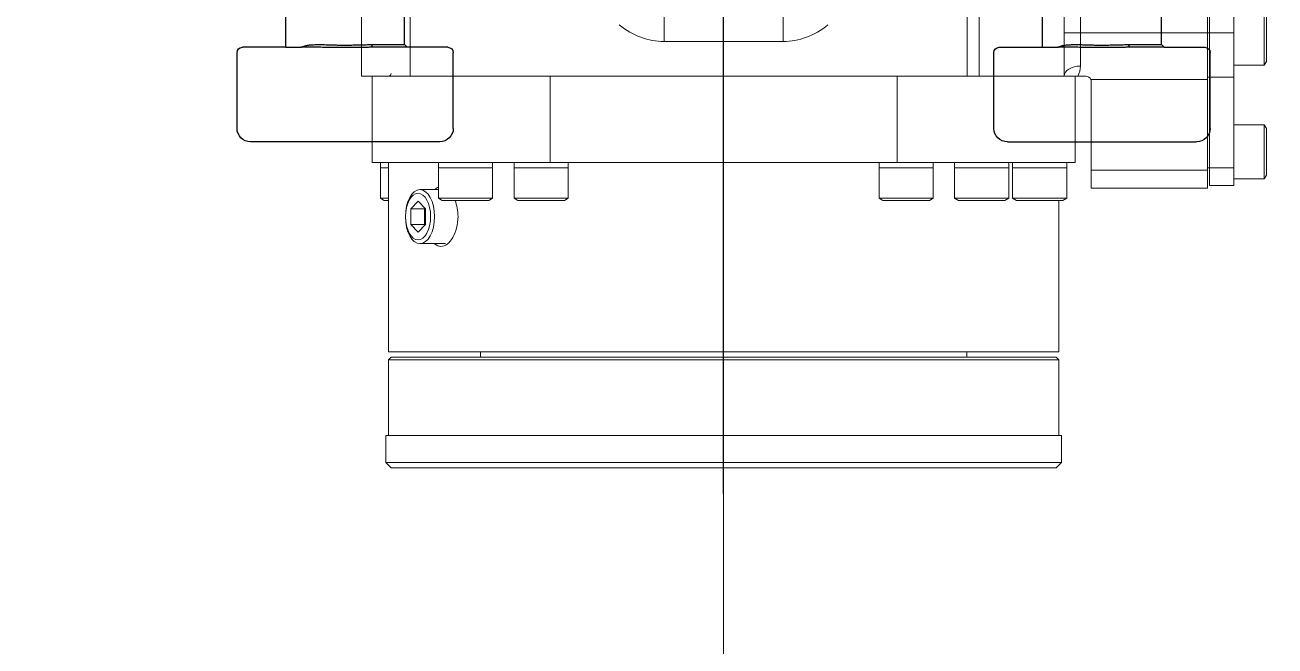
# Model space of a CAD drawing. Header units: millimetres. Extents: x 10462777 to 22643323, y 453826 to 1389191.
# Drawn here: x 11299978.7 to 11300209.9, y 582901.2 to 583016 of the extents above; entities that cross this region are included whole.
import ezdxf

# ---------------------------------------------------------------- set-up
doc = ezdxf.new("R2010")
doc.units = ezdxf.units.MM
doc.header["$LTSCALE"] = 200
doc.header["$MEASUREMENT"] = 0
for name, pattern in [('CENTER', [2, 1.25, -0.25, 0.25, -0.25]), ('CENTER2', [1.125, 0.75, -0.125, 0.125, -0.125]), ('PHANTOM', [2.5, 1.25, -0.25, 0.25, -0.25, 0.25, -0.25])]:
    doc.linetypes.add(name, pattern=pattern)
doc.layers.get('0').update_dxf_attribs({"linetype": 'CONTINUOUS'})
for name, color, linetype in [('1', 1, 'CENTER'), ('2', 2, 'CONTINUOUS'), ('DV1_DEFAULT', 7, 'CONTINUOUS')]:
    doc.layers.add(name, color=color, linetype=linetype)
doc.layers.add('LAYOUT', color=8, linetype='CONTINUOUS', lineweight=25)

# ---------------------------------------------------------------- blocks, each defined once
blk = doc.blocks.new('r710ic')
at = {"layer": 'DV1_DEFAULT', "color": 7, "linetype": 'Continuous', "lineweight": 0}
for p, q in [((273307.18, 104333.03), (273298.56, 104333.03)), ((273307.87, 104332.63), (273307.18, 104333.03)), ((273319.56, 104333.03), (273318.87, 104332.63)), ((273328.18, 104333.03), (273319.56, 104333.03)), ((273328.87, 104332.63), (273328.18, 104333.03)), ((273297.87, 104332.63), (273307.87, 104332.63)), ((273297.87, 104332.63), (273307.87, 104332.63)), ((273307.87, 104327.03), (273307.87, 104332.63)), ((273318.87, 104332.63), (273318.87, 104327.03)), ((273318.87, 104332.63), (273328.87, 104332.63)), ((273328.87, 104327.03), (273328.87, 104332.63)), ((273301.87, 104327.03), (273181.87, 104327.03)), ((273301.87, 104327.03), (273301.87, 104322.53)), ((273310.1, 104327.03), (273301.87, 104327.03)), ((273310.1, 104327.03), (273310.1, 104322.53)), ((273326.84, 104327.03), (273310.1, 104327.03)), ((273326.84, 104327.03), (273326.84, 104322.53)), ((273326.84, 104327.03), (273330.12, 104327.03)), ((273330.12, 104322.53), (273330.12, 104327.03)), ((273301.87, 104322.53), (273181.87, 104322.53)), ((273301.87, 104322.53), (273181.87, 104322.53)), ((273301.87, 104322.13), (273181.87, 104322.13)), ((273310.1, 104322.53), (273301.87, 104322.53)), ((273310.1, 104322.53), (273301.87, 104322.53)), ((273301.87, 104322.53), (273301.87, 104322.13)), ((273301.87, 104298.63), (273301.87, 104322.13)), ((273310.53, 104322.13), (273301.87, 104322.13)), ((273326.84, 104322.53), (273310.1, 104322.53)), ((273326.84, 104322.53), (273310.1, 104322.53)), ((273310.1, 104322.53), (273310.1, 104322.13)), ((273310.53, 104300.57), (273310.53, 104322.13)), ((273327.27, 104322.13), (273310.53, 104322.13)), ((273326.84, 104322.53), (273330.12, 104322.53)), ((273326.84, 104322.53), (273330.12, 104322.53)), ((273326.84, 104322.53), (273326.84, 104322.13)), ((273327.27, 104300.63), (273327.27, 104322.13)), ((273327.27, 104322.13), (273330.62, 104322.13)), ((273330.62, 104300.63), (273330.62, 104322.13)), ((273310.87, 104300.63), (273327.27, 104300.63)), ((273330.62, 104300.63), (273327.27, 104300.63)), ((273292.37, 104298.63), (273301.87, 104298.63)), ((273301.87, 104298.63), (273308.02, 104298.63)), ((273301.87, 104298.63), (273301.87, 104295.63)), ((273309.87, 104298.13), (273309.87, 104299.63)), ((273309.87, 104295.63), (273309.87, 104298.13)), ((273325.87, 104297.63), (273309.87, 104297.63)), ((273325.87, 104297.63), (273325.87, 104264.74)), ((273326.87, 104296.09), (273325.87, 104296.09)), ((273325.87, 104295.42), (273325.87, 104296.09)), ((273326.87, 104286.09), (273326.87, 104296.09)), ((273326.87, 104296.09), (273326.87, 104286.09)), ((273332.47, 104296.09), (273326.87, 104296.09)), ((273332.87, 104295.39), (273332.47, 104296.09)), ((273332.47, 104296.09), (273332.47, 104286.09)), ((273332.47, 104296.09), (273332.47, 104294.63)), ((273292.37, 104295.63), (273309.87, 104295.63)), ((273309.87, 104279.92), (273309.87, 104295.63)), ((273332.87, 104286.78), (273332.87, 104295.39)), ((273360.87, 104294.63), (273332.87, 104294.63)), ((273360.87, 104170.63), (273360.87, 104294.63)), ((273362.37, 104294.63), (273361.87, 104294.13)), ((273361.87, 104294.13), (273361.87, 104171.13)), ((273376.37, 104294.63), (273362.37, 104294.63)), ((273362.37, 104170.63), (273362.37, 104294.63)), ((273376.37, 104170.13), (273376.37, 104295.13)), ((273381.37, 104295.13), (273376.37, 104295.13)), ((273381.37, 104295.13), (273381.37, 104170.13)), ((273382.37, 104294.13), (273381.37, 104295.13)), ((273382.37, 104171.13), (273382.37, 104294.13)), ((273332.47, 104286.09), (273332.87, 104286.78)), ((273325.87, 104286.09), (273326.87, 104286.09)), ((273326.87, 104285.36), (273325.87, 104285.36)), ((273326.87, 104286.09), (273332.47, 104286.09)), ((273326.87, 104275.36), (273326.87, 104285.36)), ((273332.47, 104285.36), (273326.87, 104285.36)), ((273326.87, 104285.36), (273326.87, 104275.36)), ((273332.87, 104284.67), (273332.47, 104285.36)), ((273332.47, 104285.36), (273332.47, 104275.36)), ((273332.87, 104276.05), (273332.87, 104284.67)), ((273293.3, 104279.92), (273309.87, 104279.92)), ((273309.87, 104279.92), (273309.87, 104277.68)), ((273309.87, 104277.68), (273295.7, 104277.68)), ((273309.87, 104174.63), (273309.87, 104277.68)), ((273361.87, 104277.63), (273360.87, 104277.63)), ((273325.87, 104275.36), (273326.87, 104275.36)), ((273326.87, 104275.36), (273332.47, 104275.36)), ((273332.47, 104275.36), (273332.87, 104276.05)), ((273326.87, 104271.38), (273325.87, 104271.38)), ((273326.87, 104271.38), (273326.87, 104261.38)), ((273332.47, 104271.38), (273326.87, 104271.38)), ((273326.87, 104271.38), (273326.87, 104261.38)), ((273332.87, 104270.69), (273332.47, 104271.38)), ((273332.47, 104271.38), (273332.47, 104261.38)), ((273332.87, 104262.07), (273332.87, 104270.69)), ((273325.87, 104268.88), (273325.87, 104264.74)), ((273309.87, 104264.74), (273325.87, 104264.74)), ((273325.87, 104264.74), (273325.87, 104200.52)), ((273325.87, 104261.38), (273326.87, 104261.38)), ((273326.87, 104261.38), (273332.47, 104261.38)), ((273332.47, 104261.38), (273332.87, 104262.07)), ((273289.37, 104243.63), (273303.47, 104243.63)), ((273303.47, 104243.63), (273303.47, 104221.63)), ((273289.37, 104221.63), (273303.47, 104221.63)), ((273326.87, 104203.88), (273325.87, 104203.88)), ((273326.87, 104203.88), (273326.87, 104193.88)), ((273326.87, 104203.88), (273326.87, 104193.88)), ((273332.47, 104203.88), (273326.87, 104203.88)), ((273332.87, 104203.19), (273332.47, 104203.88)), ((273332.47, 104203.88), (273332.47, 104193.88)), ((273332.87, 104194.57), (273332.87, 104203.19)), ((273325.87, 104200.52), (273309.87, 104200.52)), ((273325.87, 104200.52), (273325.87, 104167.63)), ((273325.87, 104200.52), (273325.87, 104196.38)), ((273332.47, 104193.88), (273332.87, 104194.57)), ((273325.87, 104193.88), (273326.87, 104193.88)), ((273326.87, 104193.88), (273332.47, 104193.88)), ((273326.87, 104189.9), (273325.87, 104189.9)), ((273326.87, 104189.9), (273326.87, 104179.9)), ((273332.47, 104189.9), (273326.87, 104189.9)), ((273326.87, 104189.9), (273326.87, 104179.9)), ((273332.87, 104189.21), (273332.47, 104189.9)), ((273332.47, 104189.9), (273332.47, 104179.9)), ((273332.87, 104180.59), (273332.87, 104189.21)), ((273360.87, 104187.63), (273361.87, 104187.63)), ((273332.47, 104179.9), (273332.87, 104180.59)), ((273340.87, 104176.46), (273340.87, 104181.18)), ((273325.87, 104179.9), (273326.87, 104179.9)), ((273326.87, 104179.9), (273332.47, 104179.9)), ((273330.87, 104179.9), (273330.87, 104176.46)), ((273334.42, 104177.46), (273332.98, 104176.12)), ((273332.98, 104176.12), (273334.42, 104174.78)), ((273334.34, 104177.39), (273334.42, 104177.31)), ((273337.31, 104177.46), (273334.42, 104177.46)), ((273334.42, 104177.31), (273337.31, 104177.31)), ((273334.42, 104177.31), (273334.42, 104174.78)), ((273338.75, 104176.12), (273337.31, 104177.46)), ((273337.31, 104177.31), (273337.4, 104177.39)), ((273337.31, 104177.31), (273337.31, 104174.78)), ((273337.31, 104174.78), (273338.75, 104176.12)), ((273280.73, 104174.63), (273309.87, 104174.63)), ((273309.87, 104174.63), (273309.87, 104165.63)), ((273334.42, 104174.78), (273337.31, 104174.78)), ((273361.87, 104171.13), (273362.37, 104170.63)), ((273381.37, 104170.13), (273382.37, 104171.13)), ((273325.87, 104170.63), (273360.87, 104170.63)), ((273325.87, 104169.17), (273326.87, 104169.17)), ((273326.87, 104169.17), (273326.87, 104170.63)), ((273326.87, 104170.63), (273326.87, 104169.17)), ((273326.87, 104169.17), (273332.47, 104169.17)), ((273332.47, 104170.63), (273332.47, 104169.17)), ((273332.47, 104169.17), (273332.87, 104169.86)), ((273332.87, 104169.86), (273332.87, 104170.63)), ((273362.37, 104170.63), (273376.37, 104170.63)), ((273376.37, 104170.13), (273381.37, 104170.13)), ((273309.87, 104167.63), (273325.87, 104167.63)), ((273309.87, 104165.63), (273280.73, 104165.63))]:
    blk.add_line(p, q, dxfattribs=at)
at = {"layer": 'DV1_DEFAULT', "color": 1, "linetype": 'CENTER2', "lineweight": 0}
for p, q in [((274132.55, 104232.63), (269847.55, 104232.63)), ((269950.18, 104232.63), (274235.19, 104232.63))]:
    blk.add_line(p, q, dxfattribs=at)
at = {"layer": 'DV1_DEFAULT', "color": 7, "linetype": 'Continuous', "lineweight": 0}
for centre, radius, start, end in [((273310.87, 104299.63), 1, 109.8614, 180), ((273310.87, 104299.63), 1, 90, 109.8614), ((273308, 104294.9), 3.73, 59.9753, 89.664), ((273309.37, 104170.63), 0.5, 0, 90)]:
    blk.add_arc(centre, radius, start, end, dxfattribs=at)
for centre, major_axis, ratio, start_param, end_param in [((273309.87, 104298.63), (0, 3), 0.615385, 1.570796, 3.141593), ((273285.16, 104243.63), (18.31, 0), 0.819152, 0, 0.585718), ((273285.16, 104221.63), (18.31, 0), 0.819152, 5.6975, 6.283185)]:
    blk.add_ellipse(centre, major_axis=major_axis, ratio=ratio, start_param=start_param, end_param=end_param, dxfattribs=at)
for centre, major_axis in [((273335.87, 104176.46), (-5, 0)), ((273335.87, 104176.12), (-4.31, 0))]:
    blk.add_ellipse(centre, major_axis=major_axis, ratio=0.5373, dxfattribs=at)
blk.add_open_spline([(273332.84, 104182.95), (273333.73, 104183.29), (273334.79, 104183.5), (273337.32, 104183.5), (273338.74, 104183.13), (273340.77, 104181.93), (273341.37, 104181.12), (273341.37, 104180.34)], degree=3, knots=[0.6573236, 0.6573236, 0.6573236, 0.6573236, 0.75, 0.75, 0.875, 0.875, 1, 1, 1, 1], dxfattribs=at)
for points in [[(273341.37, 104180.34), (273341.37, 104179.93), (273341.21, 104179.55), (273340.91, 104179.2)], [(273330.85, 104179.17), (273330.65, 104179.4), (273330.51, 104179.64), (273330.43, 104179.89)]]:
    blk.add_open_spline(points, degree=3, dxfattribs=at)
at = {"layer": 'LAYOUT', "color": 3}
blk.add_circle((272041.37, 104232.63), 2050.12, dxfattribs=at)
blk = doc.blocks.new('A$C7DA30AB0')
at = {"layer": 'LAYOUT', "color": 6, "linetype": 'PHANTOM'}
blk.add_circle((3030.45, 3025.99, 0), 2693.02, dxfattribs=at)

msp = doc.modelspace()

# ---------------------------------------------------------------- linework, layer by layer
at = {"layer": '1', "color": 23, "linetype": 'CENTER'}
msp.add_line((11300107.87228, 579329.36568, 0), (11300107.87228, 587294.33381, 0), dxfattribs=at)
at = {"layer": '2', "color": 124, "linetype": 'Continuous'}
for p, q in [((11300026.87113, 583011.91798, 0), (11300026.87113, 583032.41828, 0)), ((11300048.87145, 583012.41799, 0), (11300048.87145, 583032.41828, 0)), ((11300166.87312, 583011.91798, 0), (11300166.87312, 583032.41828, 0)), ((11300188.87343, 583012.41799, 0), (11300188.87343, 583032.41828, 0)), ((11300042.76968, 583012.41799, 0), (11300048.87145, 583012.41799, 0)), ((11300048.87145, 583012.41799, 0), (11300049.37145, 583011.91798, 0)), ((11300182.77167, 583012.41799, 0), (11300188.87343, 583012.41799, 0)), ((11300188.87343, 583012.41799, 0), (11300189.37344, 583011.91798, 0)), ((11300017.87101, 582996.91777, 0), (11300017.87101, 583010.91797, 0)), ((11300026.87113, 583011.91798, 0), (11300018.87102, 583011.91798, 0)), ((11300026.87113, 583011.91798, 0), (11300029.71789, 583011.91798, 0)), ((11300049.37145, 583011.91798, 0), (11300042.99234, 583011.91798, 0)), ((11300056.87156, 583011.91798, 0), (11300049.37145, 583011.91798, 0)), ((11300057.87157, 582996.91777, 0), (11300057.87157, 583010.91797, 0)), ((11300157.87299, 582996.91777, 0), (11300157.87299, 583010.91797, 0)), ((11300158.87301, 583011.91798, 0), (11300166.87312, 583011.91798, 0)), ((11300166.87312, 583011.91798, 0), (11300169.71988, 583011.91798, 0)), ((11300189.37344, 583011.91798, 0), (11300182.99432, 583011.91798, 0)), ((11300189.37344, 583011.91798, 0), (11300196.87355, 583011.91798, 0)), ((11300197.87356, 582996.91777, 0), (11300197.87356, 583010.91797, 0)), ((11300055.37154, 582994.41774, 0), (11300020.37104, 582994.41774, 0)), ((11300160.37303, 582994.41774, 0), (11300195.37353, 582994.41774, 0))]:
    msp.add_line(p, q, dxfattribs=at)
at = {"layer": '2', "color": 124, "linetype": 'Continuous', "extrusion": (0, 0, -1)}
for centre, radius, start, end in [((-11300018.87102, 583010.91797, 0), 1.00001, 0, 90), ((-11300056.87156, 583010.91797, 0), 1.00001, 90, 180), ((-11300158.87301, 583010.91797, 0), 1.00001, 0, 90), ((-11300196.87355, 583010.91797, 0), 1.00001, 90, 180), ((-11300020.37104, 582996.91777, 0), 2.50004, 270, 0), ((-11300055.37154, 582996.91777, 0), 2.50004, 180, 270), ((-11300160.37303, 582996.91777, 0), 2.50004, 270, 0), ((-11300195.37353, 582996.91777, 0), 2.50004, 180, 270)]:
    msp.add_arc(centre, radius, start, end, dxfattribs=at)
at = {"layer": '2', "color": 124, "linetype": 'Continuous'}
for points, degree, knots in [([(11300029.71789, 583011.91798, 0), (11300029.76849, 583011.94411, 0), (11300029.87092, 583011.99699, 0), (11300030.03338, 583012.06626, 0), (11300030.20483, 583012.12941, 0), (11300030.38609, 583012.18561, 0), (11300030.57731, 583012.2351, 0), (11300030.7788, 583012.27778, 0), (11300031.12119, 583012.33594, 0), (11300031.67368, 583012.38802, 0), (11300032.45137, 583012.41712, 0), (11300033.35505, 583012.42155, 0), (11300034.22543, 583012.40465, 0), (11300035.05956, 583012.38172, 0), (11300035.82212, 583012.35822, 0), (11300036.6289, 583012.33861, 0), (11300037.49403, 583012.33112, 0), (11300038.41315, 583012.3336, 0), (11300039.24145, 583012.34336, 0), (11300040.14998, 583012.36517, 0), (11300040.9526, 583012.38678, 0), (11300041.73113, 583012.40613, 0), (11300042.28435, 583012.41602, 0), (11300042.61665, 583012.41731, 0), (11300042.76968, 583012.4179, 0)], 3, [0, 0, 0, 0, 0.016627831, 0.033657022, 0.05110992, 0.069007283, 0.087368361, 0.106210984, 0.125551649, 0.181092342, 0.250802778, 0.317609624, 0.393286283, 0.446739178, 0.500195936, 0.557171895, 0.617733698, 0.681890306, 0.749649181, 0.791873375, 0.874919677, 0.922719467, 0.964412134, 1, 1, 1, 1]), ([(11300169.71988, 583011.91798, 0), (11300169.77048, 583011.94411, 0), (11300169.87291, 583011.99699, 0), (11300170.03537, 583012.06626, 0), (11300170.20682, 583012.12941, 0), (11300170.38808, 583012.18561, 0), (11300170.5793, 583012.2351, 0), (11300170.78079, 583012.27778, 0), (11300171.12318, 583012.33594, 0), (11300171.67567, 583012.38802, 0), (11300172.45336, 583012.41712, 0), (11300173.35704, 583012.42155, 0), (11300174.22742, 583012.40465, 0), (11300175.06155, 583012.38172, 0), (11300175.82411, 583012.35822, 0), (11300176.63089, 583012.33861, 0), (11300177.49601, 583012.33112, 0), (11300178.41514, 583012.3336, 0), (11300179.24344, 583012.34336, 0), (11300180.15197, 583012.36517, 0), (11300180.95458, 583012.38678, 0), (11300181.73312, 583012.40613, 0), (11300182.28634, 583012.41602, 0), (11300182.61864, 583012.41731, 0), (11300182.77167, 583012.4179, 0)], 3, [0, 0, 0, 0, 0.016627831, 0.033657022, 0.05110992, 0.069007283, 0.087368361, 0.106210984, 0.125551649, 0.181092342, 0.250802778, 0.317609624, 0.393286283, 0.446739178, 0.500195936, 0.557171895, 0.617733698, 0.681890306, 0.749649181, 0.791873375, 0.874919677, 0.922719467, 0.964412134, 1, 1, 1, 1]), ([(11300032.75, 583011.91798, 0), (11300031.59572, 583011.91798, 0), (11300030.83837, 583011.91798, 0), (11300029.76832, 583011.91798, 0), (11300029.71789, 583011.91798, 0)], 2, [0, 0, 0, 0.5, 0.5, 1, 1, 1]), ([(11300042.99231, 583011.91798, 0), (11300042.88192, 583011.91779, 0), (11300042.66142, 583011.9174, 0), (11300042.3266, 583011.9146, 0), (11300041.98969, 583011.91067, 0), (11300041.65065, 583011.90577, 0), (11300041.30989, 583011.90026, 0), (11300040.96767, 583011.89442, 0), (11300040.62433, 583011.88851, 0), (11300040.28014, 583011.88276, 0), (11300039.93542, 583011.87738, 0), (11300039.59046, 583011.87253, 0), (11300039.24553, 583011.86837, 0), (11300038.90092, 583011.86501, 0), (11300038.55692, 583011.86255, 0), (11300038.21377, 583011.86104, 0), (11300037.77297, 583011.86038, 0), (11300037.23215, 583011.8619, 0), (11300036.59046, 583011.86712, 0), (11300035.94583, 583011.87527, 0), (11300035.30016, 583011.88553, 0), (11300034.65532, 583011.89677, 0), (11300034.01364, 583011.90733, 0), (11300033.37602, 583011.91595, 0), (11300032.95945, 583011.91731, 0), (11300032.75042, 583011.91798, 0)], 3, [0, 0, 0, 0, 0.034062134, 0.068035703, 0.101916957, 0.135702157, 0.169387618, 0.202969742, 0.236445047, 0.269810179, 0.303061931, 0.33619724, 0.369213193, 0.402107021, 0.434876091, 0.467517899, 0.500030054, 0.560582529, 0.621729193, 0.683453175, 0.74573561, 0.808555493, 0.871889708, 0.935713289, 1, 1, 1, 1]), ([(11300172.75199, 583011.91798, 0), (11300171.59771, 583011.91798, 0), (11300170.84036, 583011.91798, 0), (11300169.77031, 583011.91798, 0), (11300169.71988, 583011.91798, 0)], 2, [0, 0, 0, 0.5, 0.5, 1, 1, 1]), ([(11300182.9943, 583011.91798, 0), (11300182.88382, 583011.91779, 0), (11300182.66316, 583011.9174, 0), (11300182.32807, 583011.9146, 0), (11300181.9909, 583011.91066, 0), (11300181.65159, 583011.90575, 0), (11300181.31054, 583011.90024, 0), (11300180.96805, 583011.89439, 0), (11300180.62441, 583011.88848, 0), (11300180.27994, 583011.88273, 0), (11300179.93492, 583011.87734, 0), (11300179.58966, 583011.8725, 0), (11300179.24443, 583011.86834, 0), (11300178.89953, 583011.86499, 0), (11300178.55522, 583011.86253, 0), (11300178.21177, 583011.86103, 0), (11300177.77096, 583011.86038, 0), (11300177.23041, 583011.86192, 0), (11300176.58928, 583011.86715, 0), (11300175.94522, 583011.87531, 0), (11300175.3001, 583011.88556, 0), (11300174.6558, 583011.8968, 0), (11300174.01464, 583011.90734, 0), (11300173.37753, 583011.91596, 0), (11300172.96128, 583011.91731, 0), (11300172.75241, 583011.91798, 0)], 3, [0, 0, 0, 0, 0.034087869, 0.068087402, 0.101994843, 0.135806446, 0.16951852, 0.20312746, 0.236629778, 0.270022115, 0.303301256, 0.336464135, 0.369507831, 0.402429572, 0.43522672, 0.467896763, 0.500437308, 0.560936579, 0.622030626, 0.68370261, 0.745933698, 0.808702923, 0.871987209, 0.935761633, 1, 1, 1, 1])]:
    msp.add_open_spline(points, degree=degree, knots=knots, dxfattribs=at)
for points in [[(11300042.99231, 583011.91793, 0), (11300042.76965, 583012.4179, 0)], [(11300182.9943, 583011.91793, 0), (11300182.77164, 583012.4179, 0)]]:
    msp.add_open_spline(points, degree=1, dxfattribs=at)

# ---------------------------------------------------------------- block references
at = {"ltscale": 10}
msp.add_blockref('A$C7DA30AB0', (11294684.4077, 580408.4363, 0), dxfattribs=at)
at = {"layer": 'LAYOUT', "color": 2, "rotation": 270}
msp.add_blockref('r710ic', (11195875.24796, 856316.46559, 0), dxfattribs=at)

doc.saveas('drawing.dxf')
